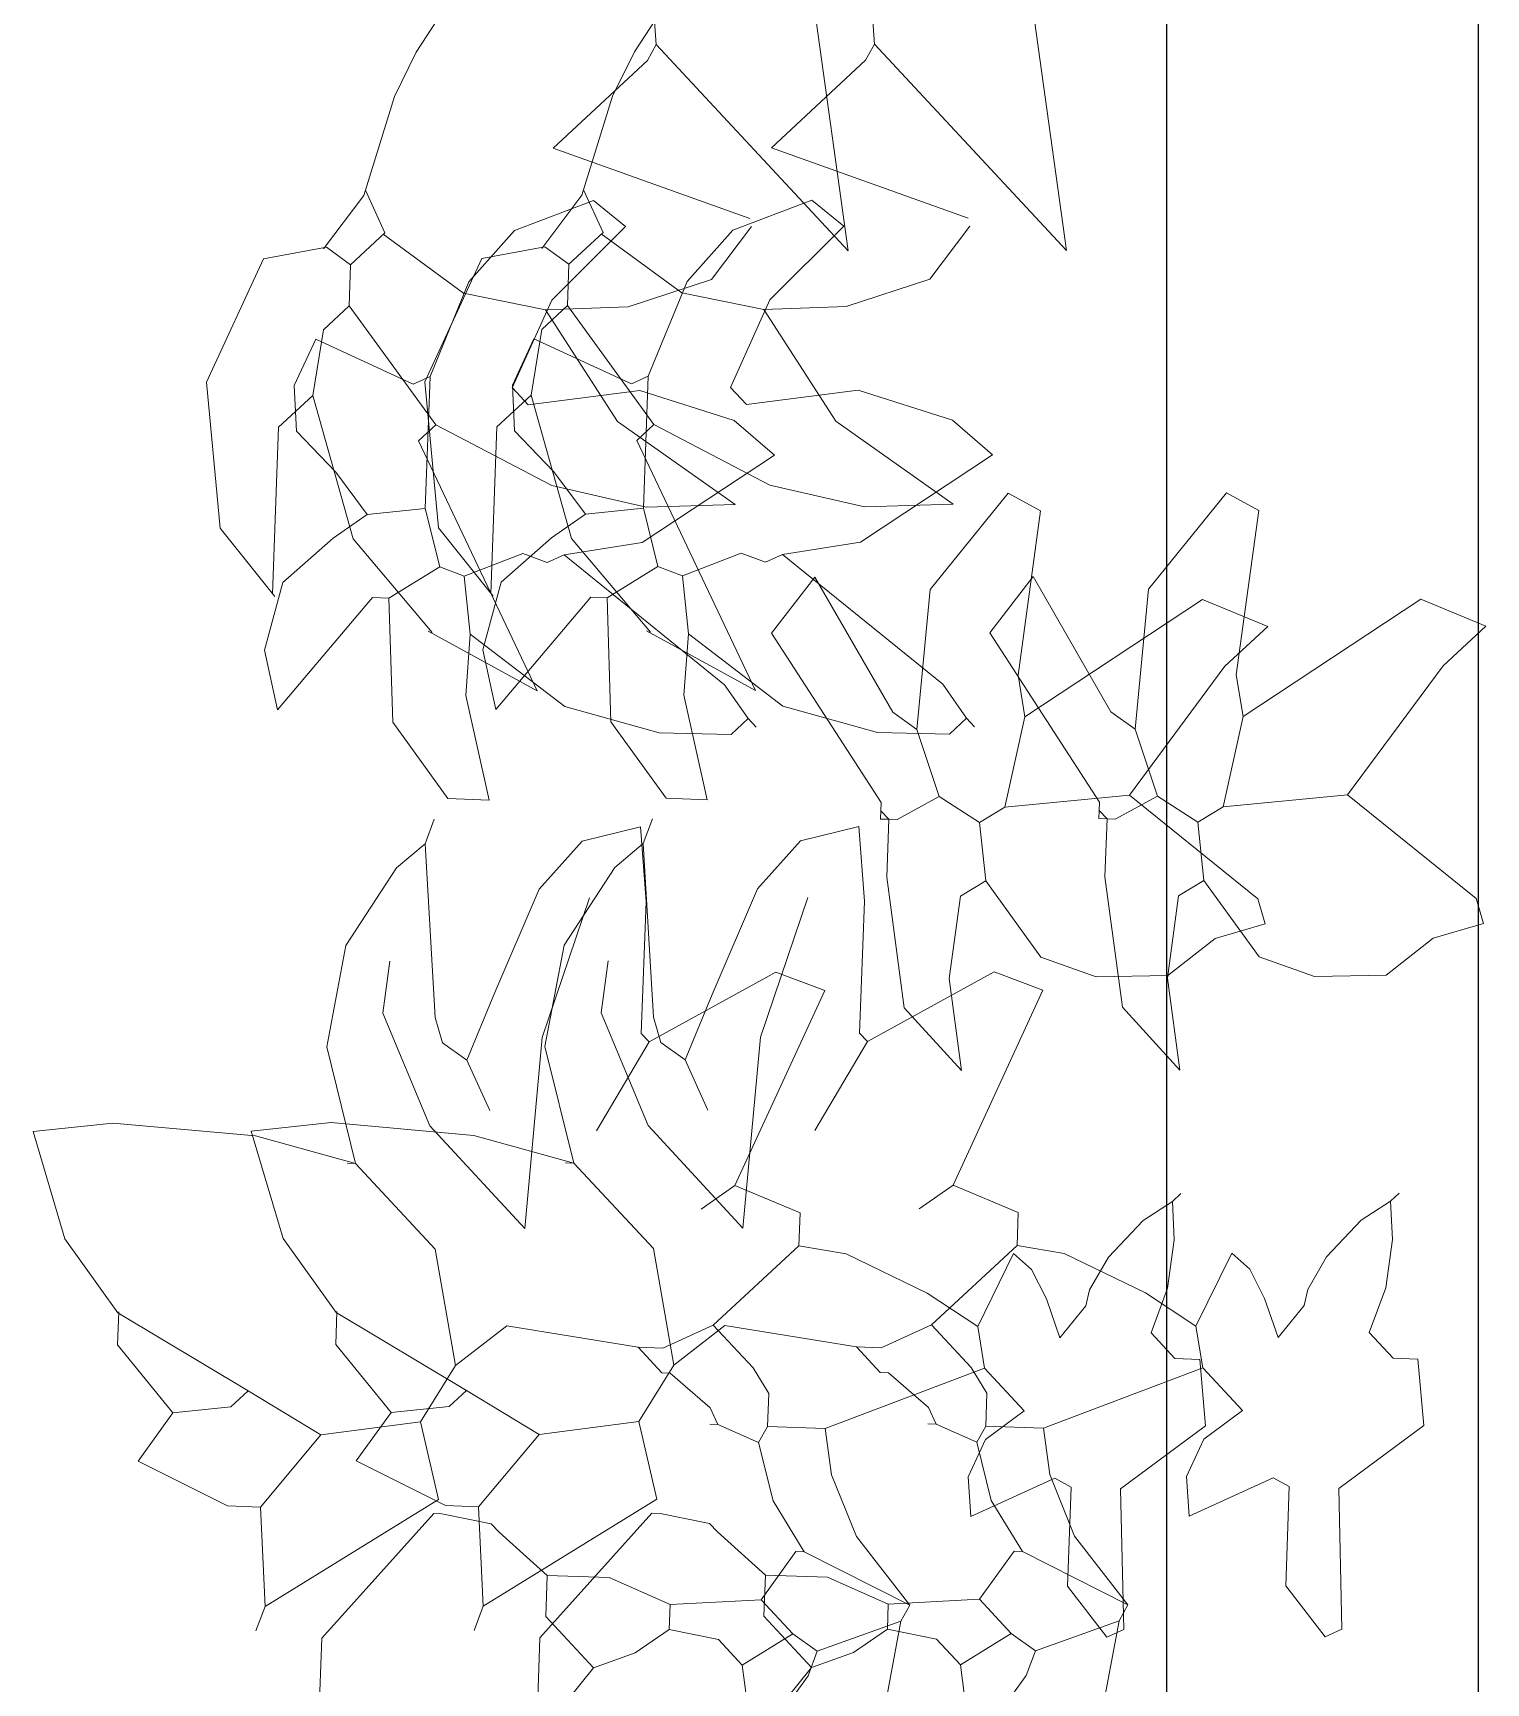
# Model space of a CAD drawing. Header units: millimetres. Extents: x 2667 to 2848, y -1 to 1765.
# Drawn here: x 2814.537 to 2815.004, y 1724.257 to 1724.787 of the extents above; entities that cross this region are included whole.
import ezdxf

# ---------------------------------------------------------------- set-up
doc = ezdxf.new("R2010")
doc.units = ezdxf.units.MM
doc.layers.add('PROIEZIONI', color=145, linetype='Continuous')
doc.layers.add('VERDE_giardino', color=74, linetype='Continuous', lineweight=9)

msp = doc.modelspace()

# ---------------------------------------------------------------- linework, layer by layer
at = {"layer": 'PROIEZIONI'}
for p, q in [((2814.90139, 1736.7425), (2814.90139, 1719.00637)), ((2815.00139, 1736.7425), (2815.00139, 1719.00637))]:
    msp.add_line(p, q, dxfattribs=at)
at = {"layer": 'VERDE_giardino'}
for p, q in [((2814.73572, 1724.80757), (2814.7375, 1724.78362)), ((2814.8058, 1724.80768), (2814.80758, 1724.78373)), ((2814.79915, 1724.71731), (2814.78834, 1724.79503)), ((2814.86923, 1724.71742), (2814.85841, 1724.79514)), ((2814.66888, 1724.79408), (2814.66045, 1724.78112)), ((2814.73896, 1724.79419), (2814.73052, 1724.78123)), ((2814.66045, 1724.78112), (2814.65343, 1724.7669)), ((2814.73052, 1724.78123), (2814.7235, 1724.76701)), ((2814.73466, 1724.77841), (2814.7375, 1724.78362)), ((2814.7375, 1724.78362), (2814.79915, 1724.71731)), ((2814.80474, 1724.77852), (2814.80758, 1724.78373)), ((2814.80758, 1724.78373), (2814.86923, 1724.71742)), ((2814.70444, 1724.75032), (2814.73466, 1724.77841)), ((2814.77452, 1724.75043), (2814.80474, 1724.77852)), ((2814.65343, 1724.7669), (2814.64359, 1724.73509)), ((2814.7235, 1724.76701), (2814.71366, 1724.7352)), ((2814.7676, 1724.72766), (2814.70444, 1724.75032)), ((2814.83767, 1724.72777), (2814.77452, 1724.75043)), ((2814.64413, 1724.73683), (2814.65038, 1724.7231)), ((2814.7142, 1724.73694), (2814.72045, 1724.72322)), ((2814.64359, 1724.73509), (2814.63071, 1724.71801)), ((2814.71738, 1724.73345), (2814.69199, 1724.72386)), ((2814.71366, 1724.7352), (2814.70078, 1724.71812)), ((2814.72769, 1724.72511), (2814.71738, 1724.73345)), ((2814.78745, 1724.73356), (2814.76206, 1724.72397)), ((2814.79776, 1724.72522), (2814.78745, 1724.73356)), ((2814.65038, 1724.7231), (2814.63939, 1724.71288)), ((2814.67564, 1724.7037), (2814.64978, 1724.72268)), ((2814.69199, 1724.72386), (2814.67735, 1724.70733)), ((2814.70394, 1724.70149), (2814.72769, 1724.72511)), ((2814.72045, 1724.72322), (2814.70946, 1724.713)), ((2814.74571, 1724.70381), (2814.71985, 1724.72279)), ((2814.76206, 1724.72397), (2814.74742, 1724.70744)), ((2814.75526, 1724.70811), (2814.7681, 1724.72514)), ((2814.77402, 1724.7016), (2814.79776, 1724.72522)), ((2814.82533, 1724.70822), (2814.83817, 1724.72525)), ((2814.61145, 1724.71476), (2814.63163, 1724.71848)), ((2814.63163, 1724.71848), (2814.63939, 1724.71288)), ((2814.68153, 1724.71487), (2814.70171, 1724.71859)), ((2814.70171, 1724.71859), (2814.70946, 1724.713)), ((2814.61145, 1724.71476), (2814.59312, 1724.67513)), ((2814.63891, 1724.69964), (2814.63939, 1724.71288)), ((2814.68153, 1724.71487), (2814.6632, 1724.67524)), ((2814.70898, 1724.69975), (2814.70946, 1724.713)), ((2814.67735, 1724.70733), (2814.66489, 1724.67697)), ((2814.72846, 1724.69936), (2814.75526, 1724.70811)), ((2814.74742, 1724.70744), (2814.73497, 1724.67709)), ((2814.79853, 1724.69948), (2814.82533, 1724.70822)), ((2814.63067, 1724.69198), (2814.63891, 1724.69964)), ((2814.63891, 1724.69964), (2814.66671, 1724.66147)), ((2814.70194, 1724.69839), (2814.67564, 1724.7037)), ((2814.6913, 1724.67336), (2814.70394, 1724.70149)), ((2814.70074, 1724.69209), (2814.70898, 1724.69975)), ((2814.70194, 1724.69839), (2814.72846, 1724.69936)), ((2814.70898, 1724.69975), (2814.73678, 1724.66158)), ((2814.77201, 1724.6985), (2814.74571, 1724.70381)), ((2814.76138, 1724.67347), (2814.77402, 1724.7016)), ((2814.77201, 1724.6985), (2814.79853, 1724.69948)), ((2814.72508, 1724.66254), (2814.70194, 1724.69839)), ((2814.79515, 1724.66265), (2814.77201, 1724.6985)), ((2814.62818, 1724.68893), (2814.62124, 1724.67403)), ((2814.62725, 1724.67087), (2814.63067, 1724.69198)), ((2814.62818, 1724.68893), (2814.6595, 1724.67452)), ((2814.69825, 1724.68904), (2814.69131, 1724.67414)), ((2814.69732, 1724.67098), (2814.70074, 1724.69209)), ((2814.69825, 1724.68904), (2814.72958, 1724.67463)), ((2814.59312, 1724.67513), (2814.59753, 1724.6283)), ((2814.62124, 1724.67403), (2814.62198, 1724.65938)), ((2814.6595, 1724.67452), (2814.66489, 1724.67697)), ((2814.6632, 1724.67524), (2814.6676, 1724.62841)), ((2814.66335, 1724.63457), (2814.66489, 1724.67697)), ((2814.69131, 1724.67414), (2814.69205, 1724.65949)), ((2814.69131, 1724.67336), (2814.69641, 1724.66787)), ((2814.72958, 1724.67463), (2814.73497, 1724.67709)), ((2814.73342, 1724.63469), (2814.73497, 1724.67709)), ((2814.76138, 1724.67347), (2814.76648, 1724.66798)), ((2814.61626, 1724.66066), (2814.62725, 1724.67087)), ((2814.64018, 1724.6248), (2814.62725, 1724.67087)), ((2814.68633, 1724.66077), (2814.69732, 1724.67098)), ((2814.73225, 1724.67243), (2814.69641, 1724.66787)), ((2814.71025, 1724.62491), (2814.69732, 1724.67098)), ((2814.76257, 1724.6628), (2814.73225, 1724.67243)), ((2814.80232, 1724.67254), (2814.76648, 1724.66798)), ((2814.83264, 1724.66291), (2814.80232, 1724.67254)), ((2814.76281, 1724.63589), (2814.72508, 1724.66254)), ((2814.77543, 1724.65172), (2814.76257, 1724.6628)), ((2814.83289, 1724.636), (2814.79515, 1724.66265)), ((2814.8455, 1724.65183), (2814.83264, 1724.66291)), ((2814.61431, 1724.60714), (2814.61626, 1724.66066)), ((2814.62198, 1724.65938), (2814.63459, 1724.64623)), ((2814.66671, 1724.66147), (2814.66122, 1724.65636)), ((2814.66671, 1724.66147), (2814.70396, 1724.64192)), ((2814.68438, 1724.60725), (2814.68633, 1724.66077)), ((2814.69205, 1724.65949), (2814.70466, 1724.64635)), ((2814.73678, 1724.66158), (2814.73129, 1724.65647)), ((2814.73678, 1724.66158), (2814.77403, 1724.64203)), ((2814.66122, 1724.65636), (2814.69932, 1724.57607)), ((2814.73129, 1724.65647), (2814.76939, 1724.57618)), ((2814.73302, 1724.62365), (2814.77543, 1724.65172)), ((2814.8031, 1724.62376), (2814.84551, 1724.65183)), ((2814.63459, 1724.64623), (2814.6447, 1724.6326)), ((2814.70466, 1724.64635), (2814.71478, 1724.63271)), ((2814.70396, 1724.64192), (2814.73426, 1724.63498)), ((2814.77403, 1724.64203), (2814.80433, 1724.6351)), ((2814.73426, 1724.63498), (2814.76281, 1724.63589)), ((2814.80433, 1724.6351), (2814.83289, 1724.636)), ((2814.82548, 1724.60858), (2814.85049, 1724.63951)), ((2814.85049, 1724.63951), (2814.8609, 1724.63383)), ((2814.89556, 1724.60869), (2814.92057, 1724.63962)), ((2814.92057, 1724.63962), (2814.93097, 1724.63394)), ((2814.6447, 1724.6326), (2814.63382, 1724.62504)), ((2814.6447, 1724.6326), (2814.66335, 1724.63457)), ((2814.66335, 1724.63457), (2814.66798, 1724.61583)), ((2814.71478, 1724.63271), (2814.70389, 1724.62515)), ((2814.71478, 1724.63271), (2814.73342, 1724.63469)), ((2814.73342, 1724.63469), (2814.73805, 1724.61594)), ((2814.8609, 1724.63383), (2814.85367, 1724.58101)), ((2814.93097, 1724.63394), (2814.92375, 1724.58113)), ((2814.59753, 1724.6283), (2814.61506, 1724.60627)), ((2814.63382, 1724.62504), (2814.61766, 1724.6108)), ((2814.6676, 1724.62841), (2814.68513, 1724.60638)), ((2814.70389, 1724.62515), (2814.68773, 1724.61091)), ((2814.66557, 1724.59471), (2814.64018, 1724.6248)), ((2814.67583, 1724.61289), (2814.69467, 1724.62016)), ((2814.69467, 1724.62016), (2814.70252, 1724.61722)), ((2814.70252, 1724.61722), (2814.70792, 1724.61968)), ((2814.70792, 1724.61968), (2814.73302, 1724.62365)), ((2814.70792, 1724.61968), (2814.75948, 1724.57799)), ((2814.73564, 1724.59482), (2814.71025, 1724.62491)), ((2814.7459, 1724.613), (2814.76474, 1724.62027)), ((2814.76474, 1724.62027), (2814.7726, 1724.61734)), ((2814.7726, 1724.61734), (2814.778, 1724.61979)), ((2814.778, 1724.61979), (2814.8031, 1724.62376)), ((2814.778, 1724.61979), (2814.82955, 1724.57811)), ((2814.65169, 1724.6058), (2814.66798, 1724.61583)), ((2814.66798, 1724.61583), (2814.67583, 1724.61289)), ((2814.72176, 1724.60592), (2814.73805, 1724.61594)), ((2814.73805, 1724.61594), (2814.7459, 1724.613)), ((2814.61766, 1724.6108), (2814.61176, 1724.58908)), ((2814.67583, 1724.61289), (2814.6778, 1724.59424)), ((2814.68773, 1724.61091), (2814.68183, 1724.58919)), ((2814.7459, 1724.613), (2814.74787, 1724.59435)), ((2814.77455, 1724.59451), (2814.78847, 1724.61258)), ((2814.78847, 1724.61258), (2814.81344, 1724.56921)), ((2814.84463, 1724.59462), (2814.85855, 1724.61269)), ((2814.85855, 1724.61269), (2814.88351, 1724.56932)), ((2814.61589, 1724.56996), (2814.64639, 1724.606)), ((2814.64639, 1724.606), (2814.65169, 1724.6058)), ((2814.65169, 1724.6058), (2814.65289, 1724.56596)), ((2814.68596, 1724.57007), (2814.71646, 1724.60611)), ((2814.71646, 1724.60611), (2814.72176, 1724.60592)), ((2814.72176, 1724.60592), (2814.72296, 1724.56607)), ((2814.82119, 1724.56362), (2814.82548, 1724.60858)), ((2814.85584, 1724.56766), (2814.91294, 1724.60539)), ((2814.89127, 1724.56374), (2814.89556, 1724.60869)), ((2814.91294, 1724.60539), (2814.93386, 1724.59667)), ((2814.92591, 1724.56777), (2814.98301, 1724.6055)), ((2814.98301, 1724.6055), (2815.00393, 1724.59678)), ((2814.6643, 1724.59522), (2814.69932, 1724.57607)), ((2814.6778, 1724.59424), (2814.67634, 1724.57454)), ((2814.6778, 1724.59424), (2814.70812, 1724.57094)), ((2814.73437, 1724.59533), (2814.76939, 1724.57618)), ((2814.74787, 1724.59435), (2814.74641, 1724.57465)), ((2814.74788, 1724.59435), (2814.7782, 1724.57105)), ((2814.77455, 1724.59451), (2814.80972, 1724.54016)), ((2814.84463, 1724.59462), (2814.87979, 1724.54027)), ((2814.92012, 1724.5839), (2814.93386, 1724.59667)), ((2814.99019, 1724.58401), (2815.00393, 1724.59678)), ((2814.61176, 1724.58908), (2814.61589, 1724.56996)), ((2814.68183, 1724.58919), (2814.68596, 1724.57007)), ((2814.88942, 1724.54256), (2814.92012, 1724.5839)), ((2814.95949, 1724.54267), (2814.99019, 1724.58401)), ((2814.75948, 1724.57799), (2814.76705, 1724.56711)), ((2814.82955, 1724.57811), (2814.83712, 1724.56722)), ((2814.85367, 1724.58101), (2814.85584, 1724.56766)), ((2814.92375, 1724.58113), (2814.92591, 1724.56777)), ((2814.67634, 1724.57454), (2814.68382, 1724.54094)), ((2814.74641, 1724.57465), (2814.75389, 1724.54106)), ((2814.70812, 1724.57094), (2814.73846, 1724.56252)), ((2814.76155, 1724.562), (2814.76705, 1724.56711)), ((2814.76705, 1724.56711), (2814.7696, 1724.56436)), ((2814.7782, 1724.57105), (2814.80853, 1724.56264)), ((2814.81344, 1724.56921), (2814.82119, 1724.56362)), ((2814.83162, 1724.56211), (2814.83712, 1724.56722)), ((2814.83712, 1724.56722), (2814.83967, 1724.56447)), ((2814.84947, 1724.53871), (2814.85584, 1724.56766)), ((2814.88351, 1724.56932), (2814.89127, 1724.56374)), ((2814.91955, 1724.53882), (2814.92591, 1724.56777)), ((2814.65289, 1724.56596), (2814.67058, 1724.54143)), ((2814.72296, 1724.56607), (2814.74065, 1724.54154)), ((2814.73846, 1724.56252), (2814.76155, 1724.562)), ((2814.80853, 1724.56264), (2814.83162, 1724.56211)), ((2814.82119, 1724.56362), (2814.82837, 1724.54213)), ((2814.89127, 1724.56374), (2814.89845, 1724.54224)), ((2814.67058, 1724.54143), (2814.68382, 1724.54094)), ((2814.74065, 1724.54154), (2814.75389, 1724.54106)), ((2814.81483, 1724.53466), (2814.82837, 1724.54213)), ((2814.82837, 1724.54213), (2814.84133, 1724.5337)), ((2814.84947, 1724.53871), (2814.88942, 1724.54256)), ((2814.8797, 1724.53761), (2814.87979, 1724.54027)), ((2814.8849, 1724.53477), (2814.89845, 1724.54224)), ((2814.88942, 1724.54256), (2814.93067, 1724.50921)), ((2814.89845, 1724.54224), (2814.9114, 1724.53381)), ((2814.91955, 1724.53882), (2814.95949, 1724.54267)), ((2814.95949, 1724.54267), (2815.00074, 1724.50932)), ((2814.73336, 1724.52702), (2814.73629, 1724.53488)), ((2814.80953, 1724.53486), (2814.80962, 1724.5375)), ((2814.80962, 1724.5375), (2814.80972, 1724.54016)), ((2814.80962, 1724.5375), (2814.81218, 1724.53476)), ((2814.84133, 1724.5337), (2814.84947, 1724.53871)), ((2814.8796, 1724.53497), (2814.8797, 1724.53761)), ((2814.8796, 1724.53497), (2814.88225, 1724.53487)), ((2814.8797, 1724.53761), (2814.88225, 1724.53487)), ((2814.9114, 1724.53381), (2814.91955, 1724.53882)), ((2814.66328, 1724.52691), (2814.66622, 1724.53477)), ((2814.73248, 1724.53235), (2814.71373, 1724.52773)), ((2814.73426, 1724.5084), (2814.73248, 1724.53235)), ((2814.80255, 1724.53246), (2814.7838, 1724.52784)), ((2814.80433, 1724.50852), (2814.80255, 1724.53246)), ((2814.80953, 1724.53486), (2814.81218, 1724.53476)), ((2814.81218, 1724.53476), (2814.81151, 1724.51621)), ((2814.81218, 1724.53476), (2814.81483, 1724.53466)), ((2814.84133, 1724.5337), (2814.84331, 1724.51505)), ((2814.88225, 1724.53487), (2814.88158, 1724.51632)), ((2814.88225, 1724.53487), (2814.8849, 1724.53477)), ((2814.9114, 1724.53381), (2814.91338, 1724.51516)), ((2814.65411, 1724.51921), (2814.66328, 1724.52691)), ((2814.66328, 1724.52691), (2814.66656, 1724.47106)), ((2814.69991, 1724.51231), (2814.71373, 1724.52773)), ((2814.72418, 1724.51932), (2814.73336, 1724.52702)), ((2814.73336, 1724.52702), (2814.73663, 1724.47118)), ((2814.76998, 1724.51243), (2814.7838, 1724.52784)), ((2814.63788, 1724.49421), (2814.65411, 1724.51921)), ((2814.70795, 1724.49432), (2814.72418, 1724.51932)), ((2814.81716, 1724.47427), (2814.81151, 1724.51621)), ((2814.83516, 1724.51004), (2814.84331, 1724.51505)), ((2814.84331, 1724.51505), (2814.86099, 1724.49052)), ((2814.88723, 1724.47438), (2814.88158, 1724.51632)), ((2814.90524, 1724.51015), (2814.91338, 1724.51516)), ((2814.91338, 1724.51516), (2814.93106, 1724.49063)), ((2814.6854, 1724.47834), (2814.69991, 1724.51231)), ((2814.71611, 1724.50951), (2814.7009, 1724.46472)), ((2814.73272, 1724.466), (2814.73426, 1724.5084)), ((2814.75547, 1724.47845), (2814.76998, 1724.51243)), ((2814.78618, 1724.50962), (2814.77098, 1724.46483)), ((2814.80279, 1724.46611), (2814.80433, 1724.50852)), ((2814.83154, 1724.48363), (2814.83516, 1724.51004)), ((2814.90162, 1724.48375), (2814.90524, 1724.51015)), ((2814.93067, 1724.50921), (2814.93303, 1724.50116)), ((2815.00074, 1724.50932), (2815.0031, 1724.50127)), ((2814.91693, 1724.49645), (2814.93303, 1724.50116)), ((2814.987, 1724.49656), (2815.0031, 1724.50127)), ((2814.63171, 1724.46172), (2814.63788, 1724.49421)), ((2814.70179, 1724.46183), (2814.70795, 1724.49432)), ((2814.90179, 1724.48459), (2814.91693, 1724.49645)), ((2814.97186, 1724.4847), (2814.987, 1724.49656)), ((2814.64972, 1724.47252), (2814.65202, 1724.48917)), ((2814.71979, 1724.47263), (2814.7221, 1724.48929)), ((2814.86099, 1724.49052), (2814.8788, 1724.48421)), ((2814.93106, 1724.49063), (2814.94887, 1724.48432)), ((2814.73527, 1724.46326), (2814.77589, 1724.48566)), ((2814.7916, 1724.47978), (2814.77589, 1724.48566)), ((2814.80534, 1724.46337), (2814.84596, 1724.48577)), ((2814.83154, 1724.48363), (2814.83557, 1724.4541)), ((2814.86167, 1724.47989), (2814.84596, 1724.48577)), ((2814.8788, 1724.48421), (2814.90179, 1724.48459)), ((2814.90162, 1724.48375), (2814.90565, 1724.45421)), ((2814.94887, 1724.48432), (2814.97186, 1724.4847)), ((2814.67667, 1724.45743), (2814.6854, 1724.47834)), ((2814.74675, 1724.45754), (2814.75547, 1724.47845)), ((2814.76278, 1724.41714), (2814.7916, 1724.47978)), ((2814.83285, 1724.41725), (2814.86167, 1724.47989)), ((2814.6648, 1724.43634), (2814.64972, 1724.47252)), ((2814.73488, 1724.43645), (2814.71979, 1724.47263)), ((2814.83557, 1724.4541), (2814.81716, 1724.47427)), ((2814.90565, 1724.45421), (2814.88723, 1724.47438)), ((2814.66656, 1724.47106), (2814.66892, 1724.46302)), ((2814.73527, 1724.46326), (2814.73272, 1724.466)), ((2814.73663, 1724.47118), (2814.73899, 1724.46313)), ((2814.80534, 1724.46337), (2814.80279, 1724.46611)), ((2814.63171, 1724.46172), (2814.64097, 1724.42423)), ((2814.66892, 1724.46302), (2814.67667, 1724.45743)), ((2814.7009, 1724.46472), (2814.69527, 1724.40338)), ((2814.70179, 1724.46183), (2814.71104, 1724.42434)), ((2814.73527, 1724.46326), (2814.7183, 1724.43468)), ((2814.73899, 1724.46313), (2814.74675, 1724.45754)), ((2814.77098, 1724.46483), (2814.76535, 1724.40349)), ((2814.80534, 1724.46337), (2814.78838, 1724.43479)), ((2814.67667, 1724.45743), (2814.68405, 1724.44124)), ((2814.74675, 1724.45754), (2814.75412, 1724.44135)), ((2814.5374, 1724.4345), (2814.56303, 1724.43722)), ((2814.54763, 1724.40001), (2814.5374, 1724.4345)), ((2814.56303, 1724.43722), (2814.60884, 1724.43312)), ((2814.60747, 1724.43461), (2814.63311, 1724.43734)), ((2814.61771, 1724.40012), (2814.60747, 1724.43461)), ((2814.63311, 1724.43734), (2814.67892, 1724.43323)), ((2814.69527, 1724.40338), (2814.6648, 1724.43634)), ((2814.76535, 1724.40349), (2814.73488, 1724.43645)), ((2814.60884, 1724.43312), (2814.64097, 1724.42423)), ((2814.67892, 1724.43323), (2814.71104, 1724.42434)), ((2814.64097, 1724.42423), (2814.63831, 1724.42433)), ((2814.64097, 1724.42423), (2814.6665, 1724.39676)), ((2814.71104, 1724.42434), (2814.70839, 1724.42444)), ((2814.71104, 1724.42434), (2814.73658, 1724.39688)), ((2814.76278, 1724.41714), (2814.75189, 1724.40958)), ((2814.76278, 1724.41714), (2814.78369, 1724.40842)), ((2814.83285, 1724.41725), (2814.82196, 1724.40969)), ((2814.83285, 1724.41725), (2814.85377, 1724.40853)), ((2814.90324, 1724.41202), (2814.90599, 1724.41457)), ((2814.97332, 1724.41213), (2814.97606, 1724.41468)), ((2814.78369, 1724.40842), (2814.78331, 1724.39782)), ((2814.85377, 1724.40853), (2814.85338, 1724.39793)), ((2814.90324, 1724.41202), (2814.89382, 1724.40592)), ((2814.90381, 1724.3997), (2814.90324, 1724.41202)), ((2814.97332, 1724.41214), (2814.96389, 1724.40603)), ((2814.97388, 1724.39982), (2814.97332, 1724.41214)), ((2814.89382, 1724.40592), (2814.88267, 1724.39414)), ((2814.96389, 1724.40603), (2814.95274, 1724.39425)), ((2814.56464, 1724.37624), (2814.54763, 1724.40001)), ((2814.63471, 1724.37635), (2814.61771, 1724.40012)), ((2814.75583, 1724.37228), (2814.78331, 1724.39782)), ((2814.79845, 1724.39526), (2814.78331, 1724.39782)), ((2814.82591, 1724.37239), (2814.85338, 1724.39793)), ((2814.86852, 1724.39537), (2814.85338, 1724.39793)), ((2814.90171, 1724.38418), (2814.90381, 1724.3997)), ((2814.97178, 1724.38429), (2814.97388, 1724.39982)), ((2814.6665, 1724.39676), (2814.6731, 1724.35937)), ((2814.73658, 1724.39688), (2814.74317, 1724.35948)), ((2814.82454, 1724.38261), (2814.79845, 1724.39526)), ((2814.84074, 1724.37184), (2814.85221, 1724.39531)), ((2814.85801, 1724.39016), (2814.85221, 1724.39531)), ((2814.89461, 1724.38272), (2814.86852, 1724.39537)), ((2814.88267, 1724.39414), (2814.87667, 1724.38363)), ((2814.91081, 1724.37195), (2814.92228, 1724.39542)), ((2814.92808, 1724.39027), (2814.92228, 1724.39542)), ((2814.95274, 1724.39425), (2814.94674, 1724.38374)), ((2814.86277, 1724.38073), (2814.85801, 1724.39016)), ((2814.93284, 1724.38084), (2814.92808, 1724.39027)), ((2814.84074, 1724.37184), (2814.82454, 1724.38261)), ((2814.87667, 1724.38363), (2814.87548, 1724.37854)), ((2814.91081, 1724.37195), (2814.89461, 1724.38272)), ((2814.8964, 1724.36981), (2814.90171, 1724.38418)), ((2814.94674, 1724.38374), (2814.94555, 1724.37865)), ((2814.96647, 1724.36993), (2814.97178, 1724.38429)), ((2814.56454, 1724.36598), (2814.56492, 1724.37658)), ((2814.60646, 1724.35119), (2814.56464, 1724.37624)), ((2814.63461, 1724.3661), (2814.635, 1724.37669)), ((2814.67654, 1724.3513), (2814.63471, 1724.37635)), ((2814.86714, 1724.36822), (2814.86277, 1724.38073)), ((2814.87548, 1724.37854), (2814.86714, 1724.36822)), ((2814.93722, 1724.36833), (2814.93284, 1724.38084)), ((2814.94555, 1724.37865), (2814.93722, 1724.36833)), ((2814.6731, 1724.35937), (2814.68949, 1724.37204)), ((2814.73169, 1724.3652), (2814.68949, 1724.37204)), ((2814.73964, 1724.36491), (2814.75583, 1724.37228)), ((2814.74317, 1724.35948), (2814.75956, 1724.37216)), ((2814.75583, 1724.37228), (2814.76861, 1724.35855)), ((2814.80177, 1724.36531), (2814.75956, 1724.37216)), ((2814.80972, 1724.36502), (2814.82591, 1724.37239)), ((2814.82591, 1724.37239), (2814.83868, 1724.35866)), ((2814.84074, 1724.37184), (2814.84291, 1724.35849)), ((2814.91081, 1724.37195), (2814.91298, 1724.3586)), ((2814.58232, 1724.3441), (2814.56454, 1724.36598)), ((2814.65239, 1724.34422), (2814.63461, 1724.3661)), ((2814.80177, 1724.36531), (2814.80943, 1724.35707)), ((2814.80177, 1724.36531), (2814.80972, 1724.36502)), ((2814.90406, 1724.36157), (2814.8964, 1724.36981)), ((2814.97413, 1724.36169), (2814.96647, 1724.36993)), ((2814.73169, 1724.3652), (2814.73935, 1724.35696)), ((2814.73169, 1724.3652), (2814.73964, 1724.36491)), ((2814.91201, 1724.36128), (2814.90406, 1724.36157)), ((2814.91201, 1724.36128), (2814.91388, 1724.33998)), ((2814.98208, 1724.3614), (2814.97413, 1724.36169)), ((2814.98208, 1724.3614), (2814.98395, 1724.3401)), ((2814.6731, 1724.35937), (2814.66183, 1724.34121)), ((2814.74317, 1724.35948), (2814.7319, 1724.34132)), ((2814.73935, 1724.35696), (2814.74201, 1724.35686)), ((2814.74201, 1724.35686), (2814.75487, 1724.34578)), ((2814.76861, 1724.35855), (2814.77362, 1724.3504)), ((2814.79178, 1724.33912), (2814.84291, 1724.35849)), ((2814.80943, 1724.35707), (2814.81208, 1724.35697)), ((2814.81208, 1724.35697), (2814.82494, 1724.34589)), ((2814.83868, 1724.35866), (2814.84369, 1724.35052)), ((2814.84291, 1724.35849), (2814.85568, 1724.34476)), ((2814.86185, 1724.33923), (2814.91298, 1724.3586)), ((2814.91298, 1724.3586), (2814.92575, 1724.34487)), ((2814.60097, 1724.34608), (2814.60646, 1724.35119)), ((2814.60646, 1724.35119), (2814.62983, 1724.33706)), ((2814.67104, 1724.34619), (2814.67654, 1724.3513)), ((2814.67654, 1724.3513), (2814.6999, 1724.33717)), ((2814.77362, 1724.3504), (2814.77323, 1724.3398)), ((2814.84369, 1724.35052), (2814.84331, 1724.33991)), ((2814.58232, 1724.3441), (2814.60097, 1724.34608)), ((2814.65239, 1724.34422), (2814.64121, 1724.3287)), ((2814.65239, 1724.34422), (2814.67104, 1724.34619)), ((2814.75487, 1724.34578), (2814.75733, 1724.34038)), ((2814.82494, 1724.34589), (2814.8274, 1724.34049)), ((2814.85568, 1724.34476), (2814.84326, 1724.33562)), ((2814.92575, 1724.34487), (2814.91333, 1724.33573)), ((2814.58232, 1724.3441), (2814.57113, 1724.32859)), ((2814.62983, 1724.33706), (2814.66183, 1724.34121)), ((2814.66183, 1724.34121), (2814.66765, 1724.31631)), ((2814.6999, 1724.33717), (2814.7319, 1724.34132)), ((2814.7319, 1724.34132), (2814.73772, 1724.31642)), ((2814.75468, 1724.34047), (2814.75733, 1724.34038)), ((2814.75733, 1724.34038), (2814.77038, 1724.3346)), ((2814.77038, 1724.3346), (2814.77323, 1724.3398)), ((2814.77323, 1724.3398), (2814.79178, 1724.33912)), ((2814.79382, 1724.32426), (2814.79178, 1724.33912)), ((2814.82475, 1724.34059), (2814.8274, 1724.34049)), ((2814.8274, 1724.34049), (2814.84046, 1724.33471)), ((2814.84046, 1724.33471), (2814.84331, 1724.33991)), ((2814.84331, 1724.33991), (2814.86185, 1724.33923)), ((2814.86389, 1724.32437), (2814.86185, 1724.33923)), ((2814.91388, 1724.33998), (2814.88661, 1724.31975)), ((2814.98395, 1724.3401), (2814.95668, 1724.31986)), ((2814.61041, 1724.31389), (2814.62983, 1724.33706)), ((2814.68048, 1724.314), (2814.6999, 1724.33717)), ((2814.77038, 1724.3346), (2814.77501, 1724.31585)), ((2814.84326, 1724.33562), (2814.83771, 1724.32363)), ((2814.84046, 1724.33471), (2814.84508, 1724.31596)), ((2814.91333, 1724.33573), (2814.90778, 1724.32375)), ((2814.57113, 1724.32859), (2814.59981, 1724.31427)), ((2814.64121, 1724.3287), (2814.66988, 1724.31438)), ((2814.80178, 1724.30447), (2814.79382, 1724.32426)), ((2814.83771, 1724.32363), (2814.83852, 1724.31088)), ((2814.83852, 1724.31088), (2814.8655, 1724.32317)), ((2814.87185, 1724.30458), (2814.86389, 1724.32437)), ((2814.8655, 1724.32317), (2814.87071, 1724.32032)), ((2814.90778, 1724.32375), (2814.90859, 1724.311)), ((2814.90859, 1724.311), (2814.93558, 1724.32328)), ((2814.93558, 1724.32328), (2814.94078, 1724.32044)), ((2814.87071, 1724.32032), (2814.86955, 1724.28852)), ((2814.88661, 1724.31975), (2814.88762, 1724.2746)), ((2814.94078, 1724.32044), (2814.93962, 1724.28863)), ((2814.95668, 1724.31986), (2814.95769, 1724.27471)), ((2814.59981, 1724.31427), (2814.61041, 1724.31389)), ((2814.61041, 1724.31389), (2814.6119, 1724.28199)), ((2814.6119, 1724.28199), (2814.66765, 1724.31631)), ((2814.66988, 1724.31438), (2814.68048, 1724.314)), ((2814.68048, 1724.314), (2814.68197, 1724.2821)), ((2814.68197, 1724.2821), (2814.73772, 1724.31642)), ((2814.77501, 1724.31585), (2814.78503, 1724.29956)), ((2814.84508, 1724.31596), (2814.8551, 1724.29967)), ((2814.66606, 1724.31186), (2814.6301, 1724.27177)), ((2814.66872, 1724.31176), (2814.66606, 1724.31186)), ((2814.66872, 1724.31176), (2814.68452, 1724.30853)), ((2814.68452, 1724.30853), (2814.68707, 1724.30579)), ((2814.73613, 1724.31197), (2814.70018, 1724.27188)), ((2814.73879, 1724.31187), (2814.73613, 1724.31197)), ((2814.73879, 1724.31187), (2814.75459, 1724.30865)), ((2814.75459, 1724.30865), (2814.75714, 1724.3059)), ((2814.68707, 1724.30579), (2814.70249, 1724.29196)), ((2814.75714, 1724.3059), (2814.77256, 1724.29207)), ((2814.81891, 1724.28241), (2814.80178, 1724.30447)), ((2814.88898, 1724.28252), (2814.87185, 1724.30458)), ((2814.7712, 1724.28414), (2814.78238, 1724.29966)), ((2814.78238, 1724.29966), (2814.78503, 1724.29956)), ((2814.78503, 1724.29956), (2814.81891, 1724.28241)), ((2814.84128, 1724.28426), (2814.85246, 1724.29977)), ((2814.85246, 1724.29977), (2814.8551, 1724.29967)), ((2814.8551, 1724.29967), (2814.88898, 1724.28252)), ((2814.70249, 1724.29196), (2814.70201, 1724.2787)), ((2814.70249, 1724.29196), (2814.7224, 1724.29128)), ((2814.7224, 1724.29128), (2814.74195, 1724.28256)), ((2814.77256, 1724.29207), (2814.77208, 1724.27882)), ((2814.77256, 1724.29207), (2814.79247, 1724.29139)), ((2814.79247, 1724.29139), (2814.81203, 1724.28267)), ((2814.86955, 1724.28852), (2814.88222, 1724.27214)), ((2814.93962, 1724.28863), (2814.9523, 1724.27225)), ((2814.6119, 1724.28199), (2814.60896, 1724.27413)), ((2814.68197, 1724.2821), (2814.67903, 1724.27424)), ((2814.74166, 1724.27461), (2814.74195, 1724.28256)), ((2814.74195, 1724.28256), (2814.7712, 1724.28414)), ((2814.7712, 1724.28414), (2814.78142, 1724.27316)), ((2814.81174, 1724.27472), (2814.81203, 1724.28267)), ((2814.81203, 1724.28267), (2814.84128, 1724.28426)), ((2814.81606, 1724.27721), (2814.81891, 1724.28241)), ((2814.84128, 1724.28426), (2814.85149, 1724.27327)), ((2814.88613, 1724.27732), (2814.88898, 1724.28252)), ((2814.70201, 1724.2787), (2814.71733, 1724.26222)), ((2814.77208, 1724.27882), (2814.7874, 1724.26233)), ((2814.78917, 1724.26757), (2814.81606, 1724.27721)), ((2814.81606, 1724.27721), (2814.80618, 1724.22449)), ((2814.85925, 1724.26768), (2814.88613, 1724.27732)), ((2814.88613, 1724.27732), (2814.87625, 1724.2246)), ((2814.6301, 1724.27177), (2814.62697, 1724.1859)), ((2814.70018, 1724.27188), (2814.69705, 1724.18602)), ((2814.73078, 1724.26704), (2814.74166, 1724.27461)), ((2814.74166, 1724.27461), (2814.75747, 1724.27138)), ((2814.75747, 1724.27138), (2814.76513, 1724.26314)), ((2814.76513, 1724.26314), (2814.78142, 1724.27316)), ((2814.78142, 1724.27316), (2814.78917, 1724.26757)), ((2814.80085, 1724.26715), (2814.81174, 1724.27472)), ((2814.81174, 1724.27472), (2814.82754, 1724.27149)), ((2814.82754, 1724.27149), (2814.8352, 1724.26325)), ((2814.8352, 1724.26325), (2814.85149, 1724.27327)), ((2814.85149, 1724.27327), (2814.85925, 1724.26768)), ((2814.88222, 1724.27214), (2814.88762, 1724.2746)), ((2814.9523, 1724.27225), (2814.95769, 1724.27471)), ((2814.71733, 1724.26222), (2814.73078, 1724.26704)), ((2814.78624, 1724.25971), (2814.78917, 1724.26757)), ((2814.7874, 1724.26233), (2814.80085, 1724.26715)), ((2814.85631, 1724.25982), (2814.85925, 1724.26768)), ((2814.70899, 1724.25191), (2814.71733, 1724.26222)), ((2814.76513, 1724.26314), (2814.7672, 1724.24714)), ((2814.77505, 1724.2442), (2814.78624, 1724.25971)), ((2814.77906, 1724.25203), (2814.7874, 1724.26233)), ((2814.8352, 1724.26325), (2814.83727, 1724.24725)), ((2814.84512, 1724.24431), (2814.85631, 1724.25982))]:
    msp.add_line(p, q, dxfattribs=at)
for centre, start, end in [((2814.61145, 1724.71476), 100.7175, 155.4465), ((2814.68153, 1724.71487), 100.7175, 155.4465), ((2814.6301, 1724.27177), 137.7572, 177.5602), ((2814.70018, 1724.27188), 137.7572, 177.5602)]:
    msp.add_arc(centre, 0.000000331, start, end, dxfattribs=at)

doc.saveas('drawing.dxf')
